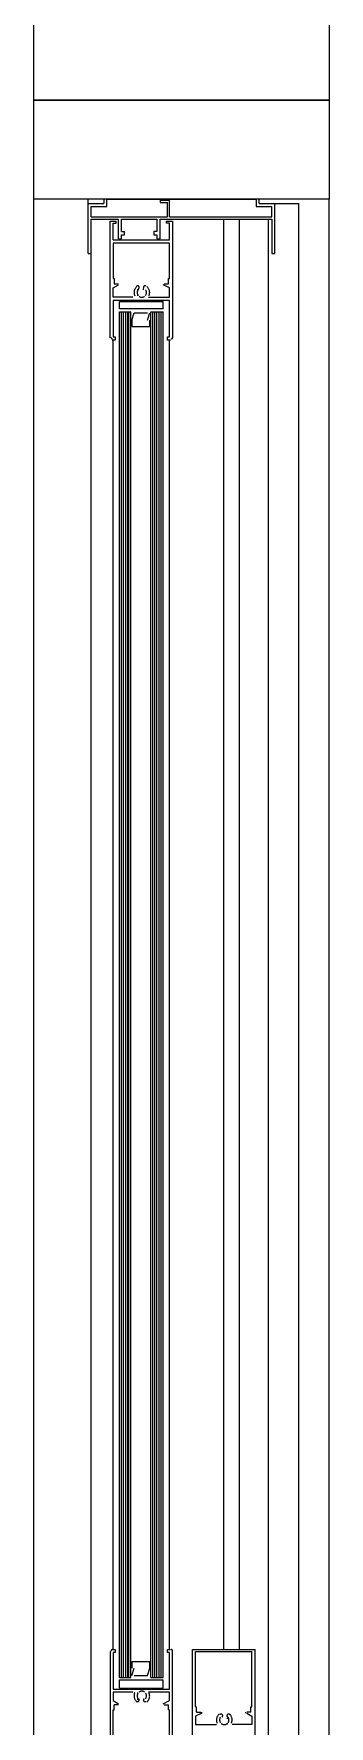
# Model space of a CAD drawing. Header units: millimetres. Extents: x 7649 to 34105, y 3983 to 25377.
# Drawn here: x 8282 to 8432, y 8551 to 9410 of the extents above; entities that cross this region are included whole.
import ezdxf

# ---------------------------------------------------------------- set-up
doc = ezdxf.new("R2010")
doc.units = ezdxf.units.MM

msp = doc.modelspace()

# ---------------------------------------------------------------- linework, layer by layer
at = {"layer": 'GEOMETRY', "color": 7}
for p, q in [((8281.81111, 7795.33056), (8281.81111, 9325.68056)), ((8309.32778, 9323.56389), (8309.32778, 9325.68056)), ((8309.32778, 9323.56389), (8317.26528, 9323.56389)), ((8309.32778, 9298.16389), (8309.32778, 9323.56389)), ((8310.91528, 9321.97639), (8318.85278, 9321.97639)), ((8310.91528, 9316.68472), (8310.91528, 9321.97639)), ((8318.85278, 9325.68056), (8317.26528, 9325.68056)), ((8317.26528, 9325.68056), (8317.26528, 9323.56389)), ((8318.85278, 9321.97639), (8318.85278, 9325.68056)), ((8318.85278, 9325.68056), (8394.52361, 9325.68056)), ((8345.84028, 9325.15139), (8345.84028, 9324.09306)), ((8345.84028, 9325.15139), (8350.60278, 9325.15139)), ((8345.84028, 9324.09306), (8349.54444, 9324.09306)), ((8349.54444, 9316.68472), (8349.54444, 9324.09306)), ((8350.60278, 9316.68472), (8350.60278, 9325.15139)), ((8396.11111, 9325.68056), (8394.52361, 9325.68056)), ((8394.52361, 9325.68056), (8394.52361, 9321.97639)), ((8394.52361, 9321.97639), (8402.46111, 9321.97639)), ((8396.11111, 9323.56389), (8396.11111, 9325.68056)), ((8396.11111, 9323.56389), (8404.04861, 9323.56389)), ((8402.46111, 9316.68472), (8402.46111, 9321.97639)), ((8404.04861, 9323.56389), (8416.21944, 9323.56389)), ((8404.04861, 9298.16389), (8404.04861, 9323.56389)), ((8416.21944, 7797.97639), (8416.21944, 9323.56389)), ((8431.56528, 7795.33056), (8431.56528, 9325.68056)), ((8310.91528, 9316.68472), (8349.54444, 9316.68472)), ((8310.91528, 9298.16389), (8310.91528, 9315.62639)), ((8310.91528, 9315.62639), (8324.67361, 9315.62639)), ((8310.91528, 7805.91389), (8310.91528, 9315.62639)), ((8320.44028, 9255.30139), (8320.44028, 9314.56806)), ((8320.44028, 9314.56806), (8323.61528, 9314.56806)), ((8322.02778, 9305.04306), (8322.02778, 9313.50972)), ((8322.02778, 9313.50972), (8323.61528, 9313.50972)), ((8323.61528, 9313.50972), (8323.61528, 9314.56806)), ((8324.67361, 9305.57222), (8324.67361, 9315.62639)), ((8326.26111, 9309.27639), (8326.26111, 9315.62639)), ((8326.26111, 9315.62639), (8344.25278, 9315.62639)), ((8344.25278, 9315.62639), (8344.25278, 9309.27639)), ((8345.84028, 9315.62639), (8402.46111, 9315.62639)), ((8345.84028, 9305.57222), (8345.84028, 9315.62639)), ((8349.01528, 9314.56806), (8352.19028, 9314.56806)), ((8349.01528, 9313.50972), (8349.01528, 9314.56806)), ((8350.60278, 9313.50972), (8349.01528, 9313.50972)), ((8350.60278, 9316.68472), (8402.46111, 9316.68472)), ((8350.60278, 9305.04306), (8350.60278, 9313.50972)), ((8352.19028, 9314.56806), (8352.19028, 9255.30139)), ((8378.11944, 8590.13889), (8378.11944, 9315.62639)), ((8386.05694, 8590.13889), (8386.05694, 9315.62639)), ((8400.87361, 7805.91389), (8400.87361, 9315.62639)), ((8402.46111, 9315.62639), (8402.46111, 9298.16389)), ((8322.02778, 9305.04306), (8350.60278, 9305.04306)), ((8324.67361, 9305.57222), (8326.26111, 9305.57222)), ((8326.26111, 9309.27639), (8327.84861, 9309.27639)), ((8326.26111, 9305.57222), (8326.26111, 9307.68889)), ((8326.26111, 9307.68889), (8327.84861, 9307.68889)), ((8327.84861, 9307.68889), (8327.84861, 9309.27639)), ((8344.25278, 9309.27639), (8342.66528, 9309.27639)), ((8342.66528, 9309.27639), (8342.66528, 9307.68889)), ((8342.66528, 9307.68889), (8344.25278, 9307.68889)), ((8344.25278, 9307.68889), (8344.25278, 9305.57222)), ((8344.25278, 9305.57222), (8345.84028, 9305.57222)), ((8309.32778, 9298.16389), (8310.91528, 9298.16389)), ((8350.60278, 9303.45556), (8322.02778, 9303.45556)), ((8322.02778, 9303.45556), (8322.02778, 9285.46389)), ((8350.60278, 9285.46389), (8350.60278, 9303.45556)), ((8402.46111, 9298.16389), (8404.04861, 9298.16389)), ((8322.02778, 9285.46389), (8322.55694, 9285.46389)), ((8322.02778, 9280.70139), (8324.67361, 9282.28889)), ((8322.02778, 9275.93889), (8322.02778, 9280.70139)), ((8322.55694, 9285.46389), (8322.55694, 9282.81806)), ((8322.55694, 9282.81806), (8324.67361, 9282.81806)), ((8332.6469, 9278.85243), (8332.61231, 9278.42594)), ((8332.61231, 9278.42594), (8332.62402, 9277.99604)), ((8332.72688, 9279.27173), (8332.6469, 9278.85243)), ((8332.8513, 9279.68004), (8332.72688, 9279.27173)), ((8333.01923, 9280.0736), (8332.8513, 9279.68004)), ((8333.22974, 9280.44862), (8333.01923, 9280.0736)), ((8333.48189, 9280.80132), (8333.22974, 9280.44862)), ((8333.77475, 9281.12791), (8333.48189, 9280.80132)), ((8334.10738, 9281.42462), (8333.77475, 9281.12791)), ((8334.03005, 9281.63114), (8333.9687, 9281.58687)), ((8334.09458, 9281.66897), (8334.03005, 9281.63114)), ((8334.16179, 9281.7003), (8334.09458, 9281.66897)), ((8334.2312, 9281.72508), (8334.16179, 9281.7003)), ((8334.72778, 9279.64306), (8334.19861, 9279.64306)), ((8334.21164, 9278.56924), (8334.19861, 9278.32014)), ((8334.19861, 9278.32014), (8334.21164, 9278.07103)), ((8334.25074, 9278.8162), (8334.21164, 9278.56924)), ((8334.30233, 9281.74326), (8334.2312, 9281.72508)), ((8334.3159, 9279.05884), (8334.25074, 9278.8162)), ((8334.3747, 9281.75477), (8334.30233, 9281.74326)), ((8334.40712, 9279.29502), (8334.3159, 9279.05884)), ((8334.44783, 9281.75958), (8334.3747, 9281.75477)), ((8334.52441, 9279.52258), (8334.40712, 9279.29502)), ((8334.52122, 9281.75761), (8334.44783, 9281.75958)), ((8334.5944, 9281.74883), (8334.52122, 9281.75761)), ((8334.66776, 9279.73938), (8334.52441, 9279.52258)), ((8334.66688, 9281.73317), (8334.5944, 9281.74883)), ((8334.73818, 9281.71058), (8334.66688, 9281.73317)), ((8334.72778, 9280.17222), (8334.72778, 9279.64306)), ((8334.80782, 9281.681), (8334.73818, 9281.71058)), ((8334.87434, 9281.64496), (8334.80782, 9281.681)), ((8334.93643, 9281.60325), (8334.87434, 9281.64496)), ((8334.99383, 9281.55631), (8334.93643, 9281.60325)), ((8335.04629, 9281.50454), (8334.99383, 9281.55631)), ((8335.01786, 9280.39818), (8335.05468, 9280.43665)), ((8335.09355, 9281.44836), (8335.04629, 9281.50454)), ((8335.05468, 9280.43665), (8335.08865, 9280.47726)), ((8335.08865, 9280.47726), (8335.11972, 9280.51985)), ((8335.13535, 9281.38816), (8335.09355, 9281.44836)), ((8335.11972, 9280.51985), (8335.14779, 9280.56427)), ((8335.17143, 9281.32438), (8335.13535, 9281.38816)), ((8335.14779, 9280.56427), (8335.17282, 9280.61035)), ((8335.20152, 9281.25741), (8335.17143, 9281.32438)), ((8335.17282, 9280.61035), (8335.19473, 9280.65793)), ((8335.19473, 9280.65793), (8335.21346, 9280.70686)), ((8335.22538, 9281.18768), (8335.20152, 9281.25741)), ((8335.21346, 9280.70686), (8335.22893, 9280.75696)), ((8335.24274, 9281.11558), (8335.22538, 9281.18768)), ((8335.22893, 9280.75696), (8335.24109, 9280.80809)), ((8335.24109, 9280.80809), (8335.24985, 9280.86007)), ((8335.25335, 9281.04155), (8335.24274, 9281.11558)), ((8335.24985, 9280.86007), (8335.25516, 9280.91275)), ((8335.25694, 9280.96597), (8335.25335, 9281.04155)), ((8335.25516, 9280.91275), (8335.25694, 9280.96597)), ((8337.37361, 9279.64306), (8337.37361, 9280.17222)), ((8337.37659, 9281.035), (8337.37415, 9280.93662)), ((8337.37415, 9280.93662), (8337.38385, 9280.8387)), ((8337.39119, 9281.13262), (8337.37659, 9281.035)), ((8337.38385, 9280.8387), (8337.40563, 9280.74243)), ((8337.41802, 9281.22826), (8337.39119, 9281.13262)), ((8337.40563, 9280.74243), (8337.43945, 9280.64903)), ((8337.45711, 9281.32071), (8337.41802, 9281.22826)), ((8337.43945, 9280.64903), (8337.48527, 9280.55972)), ((8337.50851, 9281.40877), (8337.45711, 9281.32071)), ((8337.48527, 9280.55972), (8337.54303, 9280.4757)), ((8337.57225, 9281.49122), (8337.50851, 9281.40877)), ((8337.54303, 9280.4757), (8337.6127, 9280.39818)), ((8337.64615, 9281.56472), (8337.57225, 9281.49122)), ((8337.72714, 9281.62666), (8337.64615, 9281.56472)), ((8337.81403, 9281.67693), (8337.72714, 9281.62666)), ((8337.90559, 9281.71543), (8337.81403, 9281.67693)), ((8338.00064, 9281.74205), (8337.90559, 9281.71543)), ((8338.09795, 9281.75668), (8338.00064, 9281.74205)), ((8338.19633, 9281.75923), (8338.09795, 9281.75668)), ((8338.29455, 9281.74957), (8338.19633, 9281.75923)), ((8338.39143, 9281.72762), (8338.29455, 9281.74957)), ((8338.48574, 9281.69325), (8338.39143, 9281.72762)), ((8338.57629, 9281.64637), (8338.48574, 9281.69325)), ((8338.63531, 9279.52258), (8338.49196, 9279.73938)), ((8338.66186, 9281.58687), (8338.57629, 9281.64637)), ((8338.7526, 9279.29502), (8338.63531, 9279.52258)), ((8338.84382, 9279.05884), (8338.7526, 9279.29502)), ((8338.90898, 9278.8162), (8338.84382, 9279.05884)), ((8338.94808, 9278.56924), (8338.90898, 9278.8162)), ((8338.96111, 9278.32014), (8338.94808, 9278.56924)), ((8338.94808, 9278.07103), (8338.96111, 9278.32014)), ((8339.28039, 9281.22844), (8339.05234, 9281.42462)), ((8339.49146, 9281.01714), (8339.28039, 9281.22844)), ((8339.685, 9280.79185), (8339.49146, 9281.01714)), ((8339.86047, 9280.55369), (8339.685, 9280.79185)), ((8340.01733, 9280.30379), (8339.86047, 9280.55369)), ((8340.15503, 9280.04326), (8340.01733, 9280.30379)), ((8340.27303, 9279.77325), (8340.15503, 9280.04326)), ((8340.37079, 9279.49487), (8340.27303, 9279.77325)), ((8340.44778, 9279.20924), (8340.37079, 9279.49487)), ((8340.50343, 9278.91749), (8340.44778, 9279.20924)), ((8340.53723, 9278.62075), (8340.50343, 9278.91749)), ((8340.54861, 9278.32014), (8340.53723, 9278.62075)), ((8340.54624, 9278.18288), (8340.54861, 9278.32014)), ((8350.60278, 9280.70139), (8347.42778, 9282.28889)), ((8347.95694, 9282.81806), (8350.07361, 9282.81806)), ((8350.07361, 9282.81806), (8350.07361, 9285.46389)), ((8350.07361, 9285.46389), (8350.60278, 9285.46389)), ((8350.60278, 9275.93889), (8350.60278, 9280.70139)), ((8332.08194, 9275.93889), (8322.02778, 9275.93889)), ((8350.60278, 9274.35139), (8322.02778, 9274.35139)), ((8322.02778, 9274.35139), (8322.02778, 9255.83056)), ((8325.20278, 9270.11806), (8325.20278, 9273.82222)), ((8325.20278, 9273.82222), (8347.42778, 9273.82222)), ((8347.42778, 9270.11806), (8325.20278, 9270.11806)), ((8332.62402, 9277.99604), (8332.68298, 9277.56651)), ((8332.68298, 9277.56651), (8332.79012, 9277.14113)), ((8332.79012, 9277.14113), (8332.94637, 9276.72367)), ((8334.19861, 9276.99722), (8334.72778, 9276.99722)), ((8334.21164, 9278.07103), (8334.25074, 9277.82408)), ((8334.25074, 9277.82408), (8334.3159, 9277.58144)), ((8334.3159, 9277.58144), (8334.40712, 9277.34526)), ((8334.40712, 9277.34526), (8334.52441, 9277.11769)), ((8334.52441, 9277.11769), (8334.66776, 9276.9009)), ((8335.16062, 9276.40804), (8335.37742, 9276.26469)), ((8335.37742, 9276.26469), (8335.60498, 9276.1474)), ((8335.60498, 9276.1474), (8335.84116, 9276.05618)), ((8335.84116, 9276.05618), (8336.0838, 9275.99102)), ((8336.0838, 9275.99102), (8336.33076, 9275.95192)), ((8336.33076, 9275.95192), (8336.57986, 9275.93889)), ((8336.57986, 9275.93889), (8336.82897, 9275.95192)), ((8336.82897, 9275.95192), (8337.07592, 9275.99102)), ((8337.07592, 9275.99102), (8337.31856, 9276.05618)), ((8337.31856, 9276.05618), (8337.55474, 9276.1474)), ((8337.55474, 9276.1474), (8337.78231, 9276.26469)), ((8337.78231, 9276.26469), (8337.9991, 9276.40804)), ((8338.49196, 9276.9009), (8338.63531, 9277.11769)), ((8338.63531, 9277.11769), (8338.7526, 9277.34526)), ((8338.7526, 9277.34526), (8338.84382, 9277.58144)), ((8338.84382, 9277.58144), (8338.90898, 9277.82408)), ((8338.90898, 9277.82408), (8338.94808, 9278.07103)), ((8340.01944, 9275.93889), (8350.60278, 9275.93889)), ((8340.21335, 9276.72367), (8340.26639, 9276.8503)), ((8340.26639, 9276.8503), (8340.31496, 9276.97848)), ((8340.31496, 9276.97848), (8340.35901, 9277.10812)), ((8340.35901, 9277.10812), (8340.39854, 9277.23908)), ((8340.39854, 9277.23908), (8340.43351, 9277.37124)), ((8340.43351, 9277.37124), (8340.46389, 9277.50449)), ((8340.46389, 9277.50449), (8340.48967, 9277.63871)), ((8340.48967, 9277.63871), (8340.51082, 9277.77378)), ((8340.51082, 9277.77378), (8340.52732, 9277.90958)), ((8340.52732, 9277.90958), (8340.53913, 9278.04598)), ((8340.53913, 9278.04598), (8340.54624, 9278.18288)), ((8347.42778, 9270.11806), (8347.42778, 9273.82222)), ((8350.60278, 9255.83056), (8350.60278, 9274.35139)), ((8325.20278, 8575.85139), (8325.20278, 9268.53056)), ((8325.20278, 9268.53056), (8331.02361, 9268.53056)), ((8326.26111, 8575.85139), (8326.26111, 9268.53056)), ((8327.31944, 8575.85139), (8327.31944, 9268.53056)), ((8328.37778, 8575.85139), (8328.37778, 9268.53056)), ((8329.43611, 8575.85139), (8329.43611, 9268.53056)), ((8329.96528, 8575.85139), (8329.96528, 9268.53056)), ((8331.02361, 8575.85139), (8331.02361, 9268.53056)), ((8331.55278, 9264.29722), (8332.61111, 9268.00139)), ((8331.55278, 9264.29722), (8331.55278, 9261.12222)), ((8332.61111, 9268.00139), (8339.49028, 9268.00139)), ((8339.49028, 9264.29722), (8340.54861, 9268.00139)), ((8340.54861, 9261.12222), (8340.54861, 9264.29722)), ((8341.07778, 8575.85139), (8341.07778, 9268.53056)), ((8341.07778, 9268.53056), (8347.42778, 9268.53056)), ((8342.13611, 8575.85139), (8342.13611, 9268.53056)), ((8343.19444, 8575.85139), (8343.19444, 9268.53056)), ((8344.25278, 8575.85139), (8344.25278, 9268.53056)), ((8345.31111, 8575.85139), (8345.31111, 9268.53056)), ((8346.36944, 8575.85139), (8346.36944, 9268.53056)), ((8347.42778, 8575.85139), (8347.42778, 9268.53056)), ((8320.96944, 9255.56597), (8320.97669, 9255.45826)), ((8320.97669, 9255.45826), (8320.9978, 9255.35496)), ((8320.9978, 9255.35496), (8321.03182, 9255.25701)), ((8321.03182, 9255.25701), (8321.07781, 9255.16535)), ((8321.07781, 9255.16535), (8321.13483, 9255.08093)), ((8321.13483, 9255.08093), (8321.20193, 9255.00471)), ((8321.20193, 9255.00471), (8321.27816, 9254.93761)), ((8321.27816, 9254.93761), (8321.36257, 9254.88059)), ((8321.36257, 9254.88059), (8321.45423, 9254.8346)), ((8321.45423, 9254.8346), (8321.55218, 9254.80058)), ((8323.08611, 9254.24306), (8321.49861, 9254.24306)), ((8321.55218, 9254.80058), (8321.65549, 9254.77947)), ((8321.65549, 9254.77947), (8321.76319, 9254.77222)), ((8322.02778, 9255.83056), (8323.08611, 9255.83056)), ((8322.02778, 8590.13889), (8322.02778, 9254.24306)), ((8323.08611, 9255.83056), (8323.08611, 9254.24306)), ((8331.55278, 9261.12222), (8340.54861, 9261.12222)), ((8349.54444, 9254.24306), (8349.54444, 9255.83056)), ((8349.54444, 9255.83056), (8350.60278, 9255.83056)), ((8351.13194, 9254.24306), (8349.54444, 9254.24306)), ((8350.60278, 8590.13889), (8350.60278, 9254.24306)), ((8351.39653, 9254.77222), (8351.50424, 9254.77947)), ((8351.50424, 9254.77947), (8351.60754, 9254.80058)), ((8351.60754, 9254.80058), (8351.70549, 9254.8346)), ((8351.70549, 9254.8346), (8351.79715, 9254.88059)), ((8351.79715, 9254.88059), (8351.88157, 9254.93761)), ((8351.88157, 9254.93761), (8351.95779, 9255.00471)), ((8351.95779, 9255.00471), (8352.02489, 9255.08093)), ((8352.02489, 9255.08093), (8352.08191, 9255.16535)), ((8352.08191, 9255.16535), (8352.1279, 9255.25701)), ((8352.1279, 9255.25701), (8352.16192, 9255.35496)), ((8352.16192, 9255.35496), (8352.18303, 9255.45826)), ((8352.18303, 9255.45826), (8352.19028, 9255.56597)), ((8320.44028, 8589.08056), (8320.44028, 8530.34306)), ((8320.97669, 8589.45285), (8320.96944, 8589.34514)), ((8320.9978, 8589.55615), (8320.97669, 8589.45285)), ((8321.03182, 8589.6541), (8320.9978, 8589.55615)), ((8321.07781, 8589.74576), (8321.03182, 8589.6541)), ((8321.13483, 8589.83018), (8321.07781, 8589.74576)), ((8321.20193, 8589.90641), (8321.13483, 8589.83018)), ((8321.27816, 8589.9735), (8321.20193, 8589.90641)), ((8321.36257, 8590.03052), (8321.27816, 8589.9735)), ((8321.45423, 8590.07651), (8321.36257, 8590.03052)), ((8321.55218, 8590.11054), (8321.45423, 8590.07651)), ((8321.49861, 8590.13889), (8323.08611, 8590.13889)), ((8321.65549, 8590.13164), (8321.55218, 8590.11054)), ((8321.76319, 8590.13889), (8321.65549, 8590.13164)), ((8323.08611, 8588.55139), (8322.02778, 8588.55139)), ((8322.02778, 8588.55139), (8322.02778, 8570.03056)), ((8323.08611, 8590.13889), (8323.08611, 8588.55139)), ((8340.54861, 8583.78889), (8331.55278, 8583.78889)), ((8331.55278, 8583.78889), (8331.55278, 8580.61389)), ((8340.54861, 8580.61389), (8340.54861, 8583.78889)), ((8349.54444, 8588.55139), (8349.54444, 8590.13889)), ((8349.54444, 8590.13889), (8351.13194, 8590.13889)), ((8350.60278, 8588.55139), (8349.54444, 8588.55139)), ((8350.60278, 8570.03056), (8350.60278, 8588.55139)), ((8351.50424, 8590.13164), (8351.39653, 8590.13889)), ((8351.60754, 8590.11054), (8351.50424, 8590.13164)), ((8351.70549, 8590.07651), (8351.60754, 8590.11054)), ((8351.79715, 8590.03052), (8351.70549, 8590.07651)), ((8351.88157, 8589.9735), (8351.79715, 8590.03052)), ((8351.95779, 8589.90641), (8351.88157, 8589.9735)), ((8352.02489, 8589.83018), (8351.95779, 8589.90641)), ((8352.08191, 8589.74576), (8352.02489, 8589.83018)), ((8352.1279, 8589.6541), (8352.08191, 8589.74576)), ((8352.16192, 8589.55615), (8352.1279, 8589.6541)), ((8352.18303, 8589.45285), (8352.16192, 8589.55615)), ((8352.19028, 8589.34514), (8352.18303, 8589.45285)), ((8352.19028, 8530.34306), (8352.19028, 8589.08056)), ((8362.24444, 8590.13889), (8393.99444, 8590.13889)), ((8362.24444, 8531.40139), (8362.24444, 8590.13889)), ((8363.83194, 8561.03472), (8363.83194, 8589.08056)), ((8363.83194, 8589.08056), (8392.40694, 8589.08056)), ((8392.40694, 8561.03472), (8392.40694, 8589.08056)), ((8393.99444, 8531.40139), (8393.99444, 8590.13889)), ((8325.20278, 8575.85139), (8331.02361, 8575.85139)), ((8325.20278, 8574.79306), (8347.42778, 8574.79306)), ((8325.20278, 8570.55972), (8325.20278, 8574.79306)), ((8331.55278, 8576.90972), (8332.61111, 8580.61389)), ((8332.61111, 8576.90972), (8339.49028, 8576.90972)), ((8339.49028, 8576.90972), (8340.54861, 8580.61389)), ((8341.07778, 8575.85139), (8347.42778, 8575.85139)), ((8347.42778, 8570.55972), (8347.42778, 8574.79306)), ((8322.02778, 8570.03056), (8350.60278, 8570.03056)), ((8332.08194, 8568.44306), (8322.02778, 8568.44306)), ((8322.02778, 8568.44306), (8322.02778, 8564.20972)), ((8325.20278, 8570.55972), (8347.42778, 8570.55972)), ((8332.61349, 8566.72823), (8332.61111, 8566.59097)), ((8332.61111, 8566.59097), (8332.6225, 8566.29036)), ((8332.62059, 8566.86513), (8332.61349, 8566.72823)), ((8332.6324, 8567.00153), (8332.62059, 8566.86513)), ((8332.6225, 8566.29036), (8332.65629, 8565.99362)), ((8332.6489, 8567.13733), (8332.6324, 8567.00153)), ((8332.67005, 8567.2724), (8332.6489, 8567.13733)), ((8332.65629, 8565.99362), (8332.71195, 8565.70187)), ((8332.69583, 8567.40662), (8332.67005, 8567.2724)), ((8332.72622, 8567.53987), (8332.69583, 8567.40662)), ((8332.76119, 8567.67204), (8332.72622, 8567.53987)), ((8332.80071, 8567.80299), (8332.76119, 8567.67204)), ((8332.84477, 8567.93263), (8332.80071, 8567.80299)), ((8332.89333, 8568.06081), (8332.84477, 8567.93263)), ((8332.94637, 8568.18744), (8332.89333, 8568.06081)), ((8334.72778, 8567.91389), (8334.19861, 8567.91389)), ((8334.21164, 8566.84008), (8334.19861, 8566.59097)), ((8334.19861, 8566.59097), (8334.21164, 8566.34187)), ((8334.25074, 8567.08703), (8334.21164, 8566.84008)), ((8334.21164, 8566.34187), (8334.25074, 8566.09492)), ((8334.3159, 8567.32967), (8334.25074, 8567.08703)), ((8334.25074, 8566.09492), (8334.3159, 8565.85227)), ((8334.40712, 8567.56585), (8334.3159, 8567.32967)), ((8334.52441, 8567.79342), (8334.40712, 8567.56585)), ((8334.66776, 8568.01021), (8334.52441, 8567.79342)), ((8335.37742, 8568.64642), (8335.16062, 8568.50307)), ((8335.60498, 8568.76371), (8335.37742, 8568.64642)), ((8335.84116, 8568.85493), (8335.60498, 8568.76371)), ((8336.0838, 8568.92009), (8335.84116, 8568.85493)), ((8336.33076, 8568.95919), (8336.0838, 8568.92009)), ((8336.57986, 8568.97222), (8336.33076, 8568.95919)), ((8336.82897, 8568.95919), (8336.57986, 8568.97222)), ((8337.07592, 8568.92009), (8336.82897, 8568.95919)), ((8337.31856, 8568.85493), (8337.07592, 8568.92009)), ((8337.55474, 8568.76371), (8337.31856, 8568.85493)), ((8337.78231, 8568.64642), (8337.55474, 8568.76371)), ((8337.9991, 8568.50307), (8337.78231, 8568.64642)), ((8338.63531, 8567.79342), (8338.49196, 8568.01021)), ((8338.7526, 8567.56585), (8338.63531, 8567.79342)), ((8338.84382, 8567.32967), (8338.7526, 8567.56585)), ((8338.90898, 8567.08703), (8338.84382, 8567.32967)), ((8338.84382, 8565.85227), (8338.90898, 8566.09492)), ((8338.94808, 8566.84008), (8338.90898, 8567.08703)), ((8338.90898, 8566.09492), (8338.94808, 8566.34187)), ((8338.96111, 8566.59097), (8338.94808, 8566.84008)), ((8338.94808, 8566.34187), (8338.96111, 8566.59097)), ((8350.60278, 8568.44306), (8340.01944, 8568.44306)), ((8340.36961, 8567.76999), (8340.21335, 8568.18744)), ((8340.47675, 8567.3446), (8340.36961, 8567.76999)), ((8340.43284, 8565.63938), (8340.51282, 8566.05868)), ((8340.5357, 8566.91507), (8340.47675, 8567.3446)), ((8340.51282, 8566.05868), (8340.54742, 8566.48517)), ((8340.54742, 8566.48517), (8340.5357, 8566.91507)), ((8350.60278, 8564.20972), (8350.60278, 8568.44306)), ((8322.02778, 8564.20972), (8324.67361, 8562.62222)), ((8322.02778, 8531.40139), (8322.02778, 8559.44722)), ((8322.02778, 8559.44722), (8322.55694, 8559.44722)), ((8324.67361, 8562.09306), (8322.55694, 8562.09306)), ((8322.55694, 8559.44722), (8322.55694, 8562.09306)), ((8332.71195, 8565.70187), (8332.78893, 8565.41624)), ((8332.78893, 8565.41624), (8332.88669, 8565.13786)), ((8332.88669, 8565.13786), (8333.00469, 8564.86785)), ((8333.00469, 8564.86785), (8333.14239, 8564.60732)), ((8333.14239, 8564.60732), (8333.29925, 8564.35742)), ((8333.29925, 8564.35742), (8333.47472, 8564.11926)), ((8333.47472, 8564.11926), (8333.66826, 8563.89397)), ((8333.66826, 8563.89397), (8333.87933, 8563.68267)), ((8333.87933, 8563.68267), (8334.10738, 8563.48649)), ((8333.9687, 8563.85341), (8334.05427, 8563.79391)), ((8334.05427, 8563.79391), (8334.14481, 8563.74703)), ((8334.14481, 8563.74703), (8334.23913, 8563.71266)), ((8334.72778, 8564.73889), (8334.19861, 8564.73889)), ((8334.23913, 8563.71266), (8334.336, 8563.6907)), ((8334.3159, 8565.85227), (8334.40712, 8565.61609)), ((8334.336, 8563.6907), (8334.43423, 8563.68105)), ((8334.40712, 8565.61609), (8334.52441, 8565.38853)), ((8334.43423, 8563.68105), (8334.5326, 8563.68359)), ((8334.52441, 8565.38853), (8334.66776, 8565.17173)), ((8334.5326, 8563.68359), (8334.62992, 8563.69823)), ((8334.62992, 8563.69823), (8334.72496, 8563.72485)), ((8334.72496, 8563.72485), (8334.81653, 8563.76335)), ((8334.81653, 8563.76335), (8334.90341, 8563.81362)), ((8334.90341, 8563.81362), (8334.98441, 8563.87556)), ((8334.98441, 8563.87556), (8335.0583, 8563.94905)), ((8335.08753, 8564.96458), (8335.01786, 8565.0421)), ((8335.0583, 8563.94905), (8335.12205, 8564.03151)), ((8335.14529, 8564.88056), (8335.08753, 8564.96458)), ((8335.12205, 8564.03151), (8335.17345, 8564.11957)), ((8335.19111, 8564.79125), (8335.14529, 8564.88056)), ((8335.17345, 8564.11957), (8335.21254, 8564.21202)), ((8335.22492, 8564.69785), (8335.19111, 8564.79125)), ((8335.21254, 8564.21202), (8335.23936, 8564.30766)), ((8335.24671, 8564.60158), (8335.22492, 8564.69785)), ((8335.23936, 8564.30766), (8335.25397, 8564.40528)), ((8335.2564, 8564.50365), (8335.24671, 8564.60158)), ((8335.25397, 8564.40528), (8335.2564, 8564.50365)), ((8337.3754, 8564.52752), (8337.37361, 8564.47431)), ((8337.37361, 8564.47431), (8337.3772, 8564.39873)), ((8337.3807, 8564.58021), (8337.3754, 8564.52752)), ((8337.3772, 8564.39873), (8337.38781, 8564.32469)), ((8337.38947, 8564.63219), (8337.3807, 8564.58021)), ((8337.38781, 8564.32469), (8337.40517, 8564.2526)), ((8337.40162, 8564.68331), (8337.38947, 8564.63219)), ((8337.41709, 8564.73342), (8337.40162, 8564.68331)), ((8337.40517, 8564.2526), (8337.42903, 8564.18286)), ((8337.43582, 8564.78234), (8337.41709, 8564.73342)), ((8337.42903, 8564.18286), (8337.45913, 8564.1159)), ((8337.45773, 8564.82993), (8337.43582, 8564.78234)), ((8337.48276, 8564.87601), (8337.45773, 8564.82993)), ((8337.45913, 8564.1159), (8337.49521, 8564.05211)), ((8337.51084, 8564.92043), (8337.48276, 8564.87601)), ((8337.49521, 8564.05211), (8337.537, 8563.99192)), ((8337.5419, 8564.96302), (8337.51084, 8564.92043)), ((8337.537, 8563.99192), (8337.58426, 8563.93573)), ((8337.57588, 8565.00363), (8337.5419, 8564.96302)), ((8337.6127, 8565.0421), (8337.57588, 8565.00363)), ((8337.58426, 8563.93573), (8337.63672, 8563.88396)), ((8337.63672, 8563.88396), (8337.69413, 8563.83702)), ((8337.69413, 8563.83702), (8337.75622, 8563.79532)), ((8337.75622, 8563.79532), (8337.82274, 8563.75927)), ((8337.82274, 8563.75927), (8337.89237, 8563.7297)), ((8337.89237, 8563.7297), (8337.96368, 8563.70711)), ((8337.96368, 8563.70711), (8338.03616, 8563.69145)), ((8338.03616, 8563.69145), (8338.10934, 8563.68266)), ((8338.10934, 8563.68266), (8338.18273, 8563.6807)), ((8338.18273, 8563.6807), (8338.25585, 8563.6855)), ((8338.25585, 8563.6855), (8338.32822, 8563.69702)), ((8338.32822, 8563.69702), (8338.39935, 8563.7152)), ((8338.39935, 8563.7152), (8338.46877, 8563.73998)), ((8338.46877, 8563.73998), (8338.53598, 8563.77131)), ((8338.49196, 8565.17173), (8338.63531, 8565.38853)), ((8338.53598, 8563.77131), (8338.6005, 8563.80914)), ((8338.6005, 8563.80914), (8338.66186, 8563.85341)), ((8338.63531, 8565.38853), (8338.7526, 8565.61609)), ((8338.7526, 8565.61609), (8338.84382, 8565.85227)), ((8339.05234, 8563.48649), (8339.38497, 8563.7832)), ((8339.38497, 8563.7832), (8339.67783, 8564.10979)), ((8339.67783, 8564.10979), (8339.92998, 8564.46249)), ((8339.92998, 8564.46249), (8340.14049, 8564.83751)), ((8340.14049, 8564.83751), (8340.30842, 8565.23107)), ((8340.30842, 8565.23107), (8340.43284, 8565.63938)), ((8347.42778, 8562.62222), (8350.60278, 8564.20972)), ((8347.95694, 8562.09306), (8350.07361, 8562.09306)), ((8350.07361, 8559.44722), (8350.07361, 8562.09306)), ((8350.07361, 8559.44722), (8350.60278, 8559.44722)), ((8350.60278, 8531.40139), (8350.60278, 8559.44722)), ((8363.83194, 8561.03472), (8364.36111, 8561.03472)), ((8367.00694, 8557.85972), (8363.83194, 8556.27222)), ((8364.36111, 8558.38889), (8364.36111, 8561.03472)), ((8364.36111, 8558.38889), (8366.47778, 8558.38889)), ((8367.00694, 8557.85972), (8367.00694, 8558.38889)), ((8375.91155, 8557.52462), (8375.57892, 8557.22791)), ((8381.08456, 8557.32844), (8380.85651, 8557.52462)), ((8389.23194, 8557.85972), (8389.23194, 8558.38889)), ((8391.87778, 8558.38889), (8389.76111, 8558.38889)), ((8389.76111, 8557.85972), (8392.40694, 8556.27222)), ((8391.87778, 8561.03472), (8392.40694, 8561.03472)), ((8391.87778, 8558.38889), (8391.87778, 8561.03472)), ((8363.83194, 8556.27222), (8363.83194, 8552.03889)), ((8363.83194, 8552.03889), (8374.41528, 8552.03889)), ((8374.45107, 8554.95243), (8374.41647, 8554.52594)), ((8374.41647, 8554.52594), (8374.42818, 8554.09604)), ((8374.42818, 8554.09604), (8374.48714, 8553.66651)), ((8374.53105, 8555.37173), (8374.45107, 8554.95243)), ((8374.48714, 8553.66651), (8374.59428, 8553.24113)), ((8374.65547, 8555.78004), (8374.53105, 8555.37173)), ((8374.59428, 8553.24113), (8374.75054, 8552.82367)), ((8374.8234, 8556.1736), (8374.65547, 8555.78004)), ((8375.03391, 8556.54862), (8374.8234, 8556.1736)), ((8375.28606, 8556.90132), (8375.03391, 8556.54862)), ((8375.57892, 8557.22791), (8375.28606, 8556.90132)), ((8376.01581, 8554.66924), (8376.00278, 8554.42014)), ((8376.00278, 8554.42014), (8376.01581, 8554.17103)), ((8376.05491, 8554.9162), (8376.01581, 8554.66924)), ((8376.01581, 8554.17103), (8376.05491, 8553.92408)), ((8376.12007, 8555.15884), (8376.05491, 8554.9162)), ((8376.05491, 8553.92408), (8376.12007, 8553.68144)), ((8376.21129, 8555.39502), (8376.12007, 8555.15884)), ((8376.12007, 8553.68144), (8376.21129, 8553.44526)), ((8376.32858, 8555.62258), (8376.21129, 8555.39502)), ((8376.21129, 8553.44526), (8376.32858, 8553.21769)), ((8376.36339, 8557.20197), (8376.30203, 8557.1577)), ((8376.47193, 8555.83938), (8376.32858, 8555.62258)), ((8376.32858, 8553.21769), (8376.47193, 8553.0009)), ((8376.42791, 8557.2398), (8376.36339, 8557.20197)), ((8376.49512, 8557.27113), (8376.42791, 8557.2398)), ((8376.56453, 8557.29591), (8376.49512, 8557.27113)), ((8376.63567, 8557.31409), (8376.56453, 8557.29591)), ((8376.70804, 8557.32561), (8376.63567, 8557.31409)), ((8376.78116, 8557.33041), (8376.70804, 8557.32561)), ((8376.85455, 8557.32845), (8376.78116, 8557.33041)), ((8376.92773, 8557.31966), (8376.85455, 8557.32845)), ((8377.00021, 8557.304), (8376.92773, 8557.31966)), ((8376.96479, 8552.50804), (8377.18158, 8552.36469)), ((8377.07152, 8557.28141), (8377.00021, 8557.304)), ((8377.06111, 8552.03889), (8377.06111, 8552.56806)), ((8377.14115, 8557.25184), (8377.07152, 8557.28141)), ((8377.20767, 8557.21579), (8377.14115, 8557.25184)), ((8377.18158, 8552.36469), (8377.40915, 8552.2474)), ((8377.26976, 8557.17409), (8377.20767, 8557.21579)), ((8377.32717, 8557.12715), (8377.26976, 8557.17409)), ((8377.37963, 8557.07538), (8377.32717, 8557.12715)), ((8377.35119, 8555.96902), (8377.38801, 8556.00748)), ((8377.42689, 8557.01919), (8377.37963, 8557.07538)), ((8377.38801, 8556.00748), (8377.42199, 8556.04809)), ((8377.40915, 8552.2474), (8377.64533, 8552.15618)), ((8377.42199, 8556.04809), (8377.45305, 8556.09068)), ((8377.46868, 8556.959), (8377.42689, 8557.01919)), ((8377.45305, 8556.09068), (8377.48113, 8556.1351)), ((8377.50476, 8556.89521), (8377.46868, 8556.959)), ((8377.48113, 8556.1351), (8377.50616, 8556.18118)), ((8377.53486, 8556.82825), (8377.50476, 8556.89521)), ((8377.50616, 8556.18118), (8377.52807, 8556.22877)), ((8377.52807, 8556.22877), (8377.54679, 8556.27769)), ((8377.55871, 8556.75851), (8377.53486, 8556.82825)), ((8377.54679, 8556.27769), (8377.56227, 8556.3278)), ((8377.57608, 8556.68642), (8377.55871, 8556.75851)), ((8377.56227, 8556.3278), (8377.57442, 8556.37892)), ((8377.57442, 8556.37892), (8377.58319, 8556.4309)), ((8377.58668, 8556.61238), (8377.57608, 8556.68642)), ((8377.58319, 8556.4309), (8377.58849, 8556.48359)), ((8377.59028, 8556.53681), (8377.58668, 8556.61238)), ((8377.58849, 8556.48359), (8377.59028, 8556.53681)), ((8377.64533, 8552.15618), (8377.88797, 8552.09102)), ((8377.88797, 8552.09102), (8378.13492, 8552.05192)), ((8378.13492, 8552.05192), (8378.38403, 8552.03889)), ((8378.38403, 8552.03889), (8378.63313, 8552.05192)), ((8378.63313, 8552.05192), (8378.88008, 8552.09102)), ((8378.88008, 8552.09102), (8379.12273, 8552.15618)), ((8379.12273, 8552.15618), (8379.35891, 8552.2474)), ((8379.35891, 8552.2474), (8379.58647, 8552.36469)), ((8379.58647, 8552.36469), (8379.80327, 8552.50804)), ((8379.70694, 8555.21389), (8380.23611, 8555.21389)), ((8379.70694, 8552.03889), (8379.70694, 8552.56806)), ((8379.70694, 8552.56806), (8380.23611, 8552.56806)), ((8379.70992, 8556.60583), (8379.70749, 8556.50746)), ((8379.70749, 8556.50746), (8379.71718, 8556.40953)), ((8379.72453, 8556.70345), (8379.70992, 8556.60583)), ((8379.71718, 8556.40953), (8379.73896, 8556.31326)), ((8379.75135, 8556.79909), (8379.72453, 8556.70345)), ((8379.73896, 8556.31326), (8379.77278, 8556.21986)), ((8379.79044, 8556.89155), (8379.75135, 8556.79909)), ((8379.77278, 8556.21986), (8379.8186, 8556.13055)), ((8379.84184, 8556.9796), (8379.79044, 8556.89155)), ((8379.8186, 8556.13055), (8379.87636, 8556.04653)), ((8379.90559, 8557.06206), (8379.84184, 8556.9796)), ((8379.87636, 8556.04653), (8379.94603, 8555.96902)), ((8379.97948, 8557.13556), (8379.90559, 8557.06206)), ((8380.06048, 8557.19749), (8379.97948, 8557.13556)), ((8380.14736, 8557.24776), (8380.06048, 8557.19749)), ((8380.23893, 8557.28626), (8380.14736, 8557.24776)), ((8380.33397, 8557.31288), (8380.23893, 8557.28626)), ((8380.43948, 8555.62258), (8380.29612, 8555.83938)), ((8380.29612, 8553.0009), (8380.43948, 8553.21769)), ((8380.43129, 8557.32752), (8380.33397, 8557.31288)), ((8380.52966, 8557.33006), (8380.43129, 8557.32752)), ((8380.55676, 8555.39502), (8380.43948, 8555.62258)), ((8380.43948, 8553.21769), (8380.55676, 8553.44526)), ((8380.62789, 8557.32041), (8380.52966, 8557.33006)), ((8380.64799, 8555.15884), (8380.55676, 8555.39502)), ((8380.55676, 8553.44526), (8380.64799, 8553.68144)), ((8380.72476, 8557.29845), (8380.62789, 8557.32041)), ((8380.71315, 8554.9162), (8380.64799, 8555.15884)), ((8380.64799, 8553.68144), (8380.71315, 8553.92408)), ((8380.75225, 8554.66924), (8380.71315, 8554.9162)), ((8380.71315, 8553.92408), (8380.75225, 8554.17103)), ((8380.81908, 8557.26408), (8380.72476, 8557.29845)), ((8380.76528, 8554.42014), (8380.75225, 8554.66924)), ((8380.75225, 8554.17103), (8380.76528, 8554.42014)), ((8380.90962, 8557.2172), (8380.81908, 8557.26408)), ((8380.99519, 8557.1577), (8380.90962, 8557.2172)), ((8381.29563, 8557.11714), (8381.08456, 8557.32844)), ((8381.48917, 8556.89185), (8381.29563, 8557.11714)), ((8381.66464, 8556.65369), (8381.48917, 8556.89185)), ((8381.82149, 8556.40379), (8381.66464, 8556.65369)), ((8381.95919, 8556.14326), (8381.82149, 8556.40379)), ((8382.0772, 8555.87325), (8381.95919, 8556.14326)), ((8382.01752, 8552.82367), (8382.07056, 8552.9503)), ((8382.07056, 8552.9503), (8382.11912, 8553.07848)), ((8382.17496, 8555.59487), (8382.0772, 8555.87325)), ((8382.11912, 8553.07848), (8382.16318, 8553.20812)), ((8382.16318, 8553.20812), (8382.2027, 8553.33908)), ((8382.25194, 8555.30924), (8382.17496, 8555.59487)), ((8382.2027, 8553.33908), (8382.23767, 8553.47124)), ((8382.23767, 8553.47124), (8382.26806, 8553.60449)), ((8382.3076, 8555.01749), (8382.25194, 8555.30924)), ((8382.26806, 8553.60449), (8382.29384, 8553.73871)), ((8382.29384, 8553.73871), (8382.31499, 8553.87378)), ((8382.34139, 8554.72075), (8382.3076, 8555.01749)), ((8382.31499, 8553.87378), (8382.33149, 8554.00958)), ((8382.33149, 8554.00958), (8382.3433, 8554.14598)), ((8382.35278, 8554.42014), (8382.34139, 8554.72075)), ((8382.3433, 8554.14598), (8382.3504, 8554.28288)), ((8382.3504, 8554.28288), (8382.35278, 8554.42014)), ((8392.40694, 8552.03889), (8382.35278, 8552.03889)), ((8392.40694, 8556.27222), (8392.40694, 8552.03889))]:
    msp.add_line(p, q, dxfattribs=at)
at = {"layer": 'RECTANGLES', "color": 7}
for p, q in [((8281.81111, 9375.95139), (8281.81111, 9425.69306)), ((8431.56528, 9425.69306), (8431.56528, 9375.95139)), ((8281.81111, 9375.95139), (8431.56528, 9375.95139)), ((8281.81111, 9325.68056), (8281.81111, 9375.95139)), ((8431.56528, 9375.95139), (8281.81111, 9375.95139)), ((8431.56528, 9375.95139), (8431.56528, 9325.68056)), ((8431.56528, 9325.68056), (8281.81111, 9325.68056))]:
    msp.add_line(p, q, dxfattribs=at)

doc.saveas('drawing.dxf')
